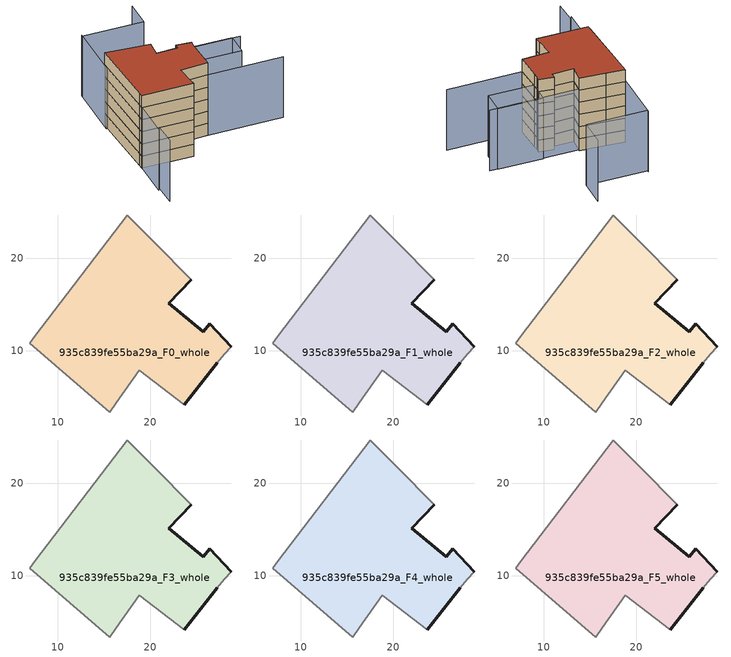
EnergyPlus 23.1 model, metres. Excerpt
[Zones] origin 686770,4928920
935c839fe55ba29a_F0_whole
 floor ground (EU_floor_Construction): 24.48,17.65 22.03,15.12 25.74,12.05 26.47,12.9 28.81,10.41 28.01,9.62 27.25,8.71 23.69,4.12 18.84,7.88 16.34,4.34 15.65,3.35 6.95,10.82 7.53,11.58 17.51,24.68 20.45,21.71 z0
 wall outside (EU_wall_Construction): 23.69,4.12 27.25,8.71 / 28.81,10.41 26.47,12.9 25.74,12.05 22.03,15.12 24.48,17.65 z0:3
 wall adiabatic (EU_wall_Construction): 27.25,8.71 28.01,9.62 28.81,10.41 / 24.48,17.65 20.45,21.71 17.51,24.68 7.53,11.58 6.95,10.82 15.65,3.35 16.34,4.34 18.84,7.88 23.69,4.12 z0:3
935c839fe55ba29a_F1_whole
 floor to 935c839fe55ba29a_F0_whole (EU_floor_Construction): 24.48,17.65 22.03,15.12 25.74,12.05 26.47,12.9 28.81,10.41 28.01,9.62 27.25,8.71 23.69,4.12 18.84,7.88 16.34,4.34 15.65,3.35 6.95,10.82 7.53,11.58 17.51,24.68 20.45,21.71 z3
 wall outside (EU_wall_Construction): 23.69,4.12 27.25,8.71 / 28.81,10.41 26.47,12.9 25.74,12.05 22.03,15.12 24.48,17.65 z3:6
 wall adiabatic (EU_wall_Construction): 27.25,8.71 28.01,9.62 28.81,10.41 / 24.48,17.65 20.45,21.71 17.51,24.68 7.53,11.58 6.95,10.82 15.65,3.35 16.34,4.34 18.84,7.88 23.69,4.12 z3:6
935c839fe55ba29a_F2_whole
 floor to 935c839fe55ba29a_F1_whole (EU_floor_Construction): 24.48,17.65 22.03,15.12 25.74,12.05 26.47,12.9 28.81,10.41 28.01,9.62 27.25,8.71 23.69,4.12 18.84,7.88 16.34,4.34 15.65,3.35 6.95,10.82 7.53,11.58 17.51,24.68 20.45,21.71 z6
 wall outside (EU_wall_Construction): 23.69,4.12 27.25,8.71 / 28.81,10.41 26.47,12.9 25.74,12.05 22.03,15.12 24.48,17.65 z6:9
 wall adiabatic (EU_wall_Construction): 27.25,8.71 28.01,9.62 28.81,10.41 / 24.48,17.65 20.45,21.71 17.51,24.68 7.53,11.58 6.95,10.82 15.65,3.35 16.34,4.34 18.84,7.88 23.69,4.12 z6:9
935c839fe55ba29a_F3_whole
 floor to 935c839fe55ba29a_F2_whole (EU_floor_Construction): 24.48,17.65 22.03,15.12 25.74,12.05 26.47,12.9 28.81,10.41 28.01,9.62 27.25,8.71 23.69,4.12 18.84,7.88 16.34,4.34 15.65,3.35 6.95,10.82 7.53,11.58 17.51,24.68 20.45,21.71 z9
 wall outside (EU_wall_Construction): 23.69,4.12 27.25,8.71 / 28.81,10.41 26.47,12.9 25.74,12.05 22.03,15.12 24.48,17.65 z9:12
 wall adiabatic (EU_wall_Construction): 27.25,8.71 28.01,9.62 28.81,10.41 / 24.48,17.65 20.45,21.71 17.51,24.68 7.53,11.58 6.95,10.82 15.65,3.35 16.34,4.34 18.84,7.88 23.69,4.12 z9:12
935c839fe55ba29a_F4_whole
 floor to 935c839fe55ba29a_F3_whole (EU_floor_Construction): 24.48,17.65 22.03,15.12 25.74,12.05 26.47,12.9 28.81,10.41 28.01,9.62 27.25,8.71 23.69,4.12 18.84,7.88 16.34,4.34 15.65,3.35 6.95,10.82 7.53,11.58 17.51,24.68 20.45,21.71 z12
 wall outside (EU_wall_Construction): 23.69,4.12 27.25,8.71 / 28.81,10.41 26.47,12.9 25.74,12.05 22.03,15.12 24.48,17.65 z12:15
 wall adiabatic (EU_wall_Construction): 27.25,8.71 28.01,9.62 28.81,10.41 / 24.48,17.65 20.45,21.71 17.51,24.68 7.53,11.58 6.95,10.82 15.65,3.35 16.34,4.34 18.84,7.88 23.69,4.12 z12:15
935c839fe55ba29a_F5_whole
 floor to 935c839fe55ba29a_F4_whole (EU_floor_Construction): 24.48,17.65 22.03,15.12 25.74,12.05 26.47,12.9 28.81,10.41 28.01,9.62 27.25,8.71 23.69,4.12 18.84,7.88 16.34,4.34 15.65,3.35 6.95,10.82 7.53,11.58 17.51,24.68 20.45,21.71 z15
 wall outside (EU_wall_Construction): 23.69,4.12 27.25,8.71 / 28.81,10.41 26.47,12.9 25.74,12.05 22.03,15.12 24.48,17.65 z15:18
 wall adiabatic (EU_wall_Construction): 27.25,8.71 28.01,9.62 28.81,10.41 / 24.48,17.65 20.45,21.71 17.51,24.68 7.53,11.58 6.95,10.82 15.65,3.35 16.34,4.34 18.84,7.88 23.69,4.12 z15:18
 roof outside (EU_roof_Construction): 23.69,4.12 27.25,8.71 28.01,9.62 28.81,10.41 26.47,12.9 25.74,12.05 22.03,15.12 24.48,17.65 20.45,21.71 17.51,24.68 7.53,11.58 6.95,10.82 15.65,3.35 16.34,4.34 18.84,7.88 z18
shading: -1.12,0.38 1.9,4.17 / 1.38,4.21 10.61,15.15 / 10.61,15.15 36.49,-6.69 / 39.28,4.59 16.62,23.8 / 16.62,23.8 24.94,33.62 / 39.11,29.26 35.1,24.56 / 35.1,24.56 24.72,33.4 / 27.03,8.49 30.38,12.34 / 30.38,12.34 37.98,5.7 / 37.98,5.7 34.63,1.86 / 34.63,1.86 27.03,8.49 z0:15
[Building]
EU S2 Campaign: North Axis=0; Terrain=City; Solar Distribution=FullExterior
[Site:Location]
Bologna: Latitude=44.5; Longitude=11.25; Time Zone=1; Elevation=37
[SizingPeriod:WeatherFileDays]
AnnualSizingPeriod: Begin Month=1; Begin Day of Month=1; End Month=12; End Day of Month=31; Day of Week for Start Day=Monday; Use Weather File Daylight Saving Period=No; Use Weather File Rain and Snow Indicators=No
[MATERIAL]
EU_InternalMass_Material: Roughness=MediumRough; Thickness=0.1; Conductivity=1; Density=1800; Specific Heat=900; Thermal Absorptance=0.9; Solar Absorptance=0.7; Visible Absorptance=0.7
[MATERIAL:NOMASS] Roughness=MediumRough; Thermal Absorptance=0.9; Solar Absorptance=0.7; Visible Absorptance=0.7
Name | Thermal Resistance
EU_wall_NoMass | 0.905828
EU_roof_NoMass | 0.37593
EU_floor_NoMass | 0.67114
[CONSTRUCTION]
EU_wall_Construction: EU_wall_NoMass
EU_roof_Construction: EU_roof_NoMass
EU_floor_Construction: EU_floor_NoMass
EU_InternalMass_Construction: EU_InternalMass_Material
[ZONE] Type=1; Multiplier=1; Ceiling Height=autocalculate; Floor Area=autocalculate; Part of Total Floor Area=Yes
Name | Volume
935c839fe55ba29a_F0_whole | 705.17
935c839fe55ba29a_F1_whole; 935c839fe55ba29a_F2_whole; 935c839fe55ba29a_F3_whole; 935c839fe55ba29a_F4_whole; 935c839fe55ba29a_F5_whole | 705.168
[INTERNALMASS] Construction=EU_InternalMass_Construction; Surface Area=235.056
Name | Zone or ZoneList
935c839fe55ba29a_F0_whole_EU_InternalMass | 935c839fe55ba29a_F0_whole
935c839fe55ba29a_F1_whole_EU_InternalMass | 935c839fe55ba29a_F1_whole
935c839fe55ba29a_F2_whole_EU_InternalMass | 935c839fe55ba29a_F2_whole
935c839fe55ba29a_F3_whole_EU_InternalMass | 935c839fe55ba29a_F3_whole
935c839fe55ba29a_F4_whole_EU_InternalMass | 935c839fe55ba29a_F4_whole
935c839fe55ba29a_F5_whole_EU_InternalMass | 935c839fe55ba29a_F5_whole
[OTHEREQUIPMENT] Fuel Type=Electricity; Design Level Calculation Method=Watts/Area; Power per Zone Floor Area=1; Fraction Latent=0; Fraction Radiant=0; Fraction Lost=0; Carbon Dioxide Generation Rate=0; EndUse Subcategory=EU_Step8_InternalGains
Name | Zone or ZoneList or Space or SpaceList | Schedule
EU_Step8_InternalGain_935c839fe55ba29a_F0_whole_f000 | 935c839fe55ba29a_F0_whole | EU_Step8_GainSchedule_935c839fe55ba29a_F0_whole_f000
EU_Step8_InternalGain_935c839fe55ba29a_F1_whole_f000 | 935c839fe55ba29a_F1_whole | EU_Step8_GainSchedule_935c839fe55ba29a_F1_whole_f000
EU_Step8_InternalGain_935c839fe55ba29a_F2_whole_f000 | 935c839fe55ba29a_F2_whole | EU_Step8_GainSchedule_935c839fe55ba29a_F2_whole_f000
EU_Step8_InternalGain_935c839fe55ba29a_F3_whole_f000 | 935c839fe55ba29a_F3_whole | EU_Step8_GainSchedule_935c839fe55ba29a_F3_whole_f000
EU_Step8_InternalGain_935c839fe55ba29a_F4_whole_f000 | 935c839fe55ba29a_F4_whole | EU_Step8_GainSchedule_935c839fe55ba29a_F4_whole_f000
EU_Step8_InternalGain_935c839fe55ba29a_F5_whole_f000 | 935c839fe55ba29a_F5_whole | EU_Step8_GainSchedule_935c839fe55ba29a_F5_whole_f000
[ZONEVENTILATION:DESIGNFLOWRATE] Schedule=EU_AlwaysOn; Design Flow Rate Calculation Method=AirChanges/Hour; Air Changes per Hour=0.73129; Ventilation Type=Natural; Fan Pressure Rise=0; Fan Total Efficiency=1; Constant Term Coefficient=1; Temperature Term Coefficient=0; Velocity Term Coefficient=0; Velocity Squared Term Coefficient=0; Minimum Indoor Temperature=-100; Maximum Indoor Temperature=100; Delta Temperature=-100; Minimum Outdoor Temperature=-100; Maximum Outdoor Temperature=100; Maximum Wind Speed=40
Name | Zone or ZoneList or Space or SpaceList
EU_ConstantAir_935c839fe55ba29a_F0_whole | 935c839fe55ba29a_F0_whole
EU_ConstantAir_935c839fe55ba29a_F1_whole | 935c839fe55ba29a_F1_whole
EU_ConstantAir_935c839fe55ba29a_F2_whole | 935c839fe55ba29a_F2_whole
EU_ConstantAir_935c839fe55ba29a_F3_whole | 935c839fe55ba29a_F3_whole
EU_ConstantAir_935c839fe55ba29a_F4_whole | 935c839fe55ba29a_F4_whole
EU_ConstantAir_935c839fe55ba29a_F5_whole | 935c839fe55ba29a_F5_whole
[HVACTEMPLATE:THERMOSTAT] Constant Heating Setpoint=20; Constant Cooling Setpoint=50
EU_HeatOnly_935c839fe55ba29a_F0_whole; EU_HeatOnly_935c839fe55ba29a_F1_whole; EU_HeatOnly_935c839fe55ba29a_F2_whole; EU_HeatOnly_935c839fe55ba29a_F3_whole; EU_HeatOnly_935c839fe55ba29a_F4_whole; EU_HeatOnly_935c839fe55ba29a_F5_whole
[HVACTEMPLATE:ZONE:IDEALLOADSAIRSYSTEM] System Availability Schedule=EU_AlwaysOn; Maximum Heating Supply Air Temperature=50; Minimum Cooling Supply Air Temperature=13; Maximum Heating Supply Air Humidity Ratio=0.0156; Minimum Cooling Supply Air Humidity Ratio=0.0077; Heating Limit=NoLimit; Cooling Limit=NoLimit; Heating Availability Schedule=EU_AlwaysOn; Cooling Availability Schedule=EU_CoolingOff; Dehumidification Control Type=ConstantSensibleHeatRatio; Cooling Sensible Heat Ratio=0.7; Dehumidification Setpoint=60; Humidification Control Type=None; Humidification Setpoint=30; Outdoor Air Method=None; Outdoor Air Flow Rate per Person=0.00944; Outdoor Air Flow Rate per Zone Floor Area=0; Outdoor Air Flow Rate per Zone=0; Demand Controlled Ventilation Type=None; Outdoor Air Economizer Type=NoEconomizer; Heat Recovery Type=None; Sensible Heat Recovery Effectiveness=0.7; Latent Heat Recovery Effectiveness=0.65
Name | Template Thermostat
935c839fe55ba29a_F0_whole | EU_HeatOnly_935c839fe55ba29a_F0_whole
935c839fe55ba29a_F1_whole | EU_HeatOnly_935c839fe55ba29a_F1_whole
935c839fe55ba29a_F2_whole | EU_HeatOnly_935c839fe55ba29a_F2_whole
935c839fe55ba29a_F3_whole | EU_HeatOnly_935c839fe55ba29a_F3_whole
935c839fe55ba29a_F4_whole | EU_HeatOnly_935c839fe55ba29a_F4_whole
935c839fe55ba29a_F5_whole | EU_HeatOnly_935c839fe55ba29a_F5_whole
[SIZING:ZONE] Zone Cooling Design Supply Air Temperature Input Method=SupplyAirTemperature; Zone Cooling Design Supply Air Temperature=13; Zone Heating Design Supply Air Temperature Input Method=SupplyAirTemperature; Zone Heating Design Supply Air Temperature=50; Zone Cooling Design Supply Air Humidity Ratio=0.008; Zone Heating Design Supply Air Humidity Ratio=0.008; Cooling Design Air Flow Method=DesignDay; Cooling Design Air Flow Rate=0; Cooling Minimum Air Flow per Zone Floor Area=0.000762; Cooling Minimum Air Flow=0; Cooling Minimum Air Flow Fraction=0.2; Heating Design Air Flow Method=DesignDay; Heating Design Air Flow Rate=0; Heating Maximum Air Flow per Zone Floor Area=0.002032; Heating Maximum Air Flow=0.141576; Heating Maximum Air Flow Fraction=0.3; Account for Dedicated Outdoor Air System=No; Dedicated Outdoor Air System Control Strategy=NeutralSupplyAir; Dedicated Outdoor Air Low Setpoint Temperature for Design=autosize; Dedicated Outdoor Air High Setpoint Temperature for Design=autosize; Zone Load Sizing Method=Sensible Load Only No Latent Load; Zone Latent Cooling Design Supply Air Humidity Ratio Input Method=HumidityRatioDifference; Zone Cooling Design Supply Air Humidity Ratio Difference=0.005; Zone Latent Heating Design Supply Air Humidity Ratio Input Method=HumidityRatioDifference; Zone Humidification Design Supply Air Humidity Ratio Difference=0.005
935c839fe55ba29a_F0_whole; 935c839fe55ba29a_F1_whole; 935c839fe55ba29a_F2_whole; 935c839fe55ba29a_F3_whole; 935c839fe55ba29a_F4_whole; 935c839fe55ba29a_F5_whole
[SCHEDULE:CONSTANT]
Name | Hourly Value
EU_AlwaysOn | 1
EU_CoolingOff | 0
[SCHEDULE:FILE] Column Number=1; Rows to Skip at Top=0; Number of Hours of Data=8760; Column Separator=Comma; Interpolate to Timestep=No; Minutes per Item=60; Adjust Schedule for Daylight Savings=Yes
Name | File
EU_Step8_GainSchedule_935c839fe55ba29a_F0_whole_f000 | ../../schedules/935c839fe55ba29a/935c839fe55ba29a_F0_whole_f000_gain.csv
EU_Step8_GainSchedule_935c839fe55ba29a_F1_whole_f000 | ../../schedules/935c839fe55ba29a/935c839fe55ba29a_F1_whole_f000_gain.csv
EU_Step8_GainSchedule_935c839fe55ba29a_F2_whole_f000 | ../../schedules/935c839fe55ba29a/935c839fe55ba29a_F2_whole_f000_gain.csv
EU_Step8_GainSchedule_935c839fe55ba29a_F3_whole_f000 | ../../schedules/935c839fe55ba29a/935c839fe55ba29a_F3_whole_f000_gain.csv
EU_Step8_GainSchedule_935c839fe55ba29a_F4_whole_f000 | ../../schedules/935c839fe55ba29a/935c839fe55ba29a_F4_whole_f000_gain.csv
EU_Step8_GainSchedule_935c839fe55ba29a_F5_whole_f000 | ../../schedules/935c839fe55ba29a/935c839fe55ba29a_F5_whole_f000_gain.csv
